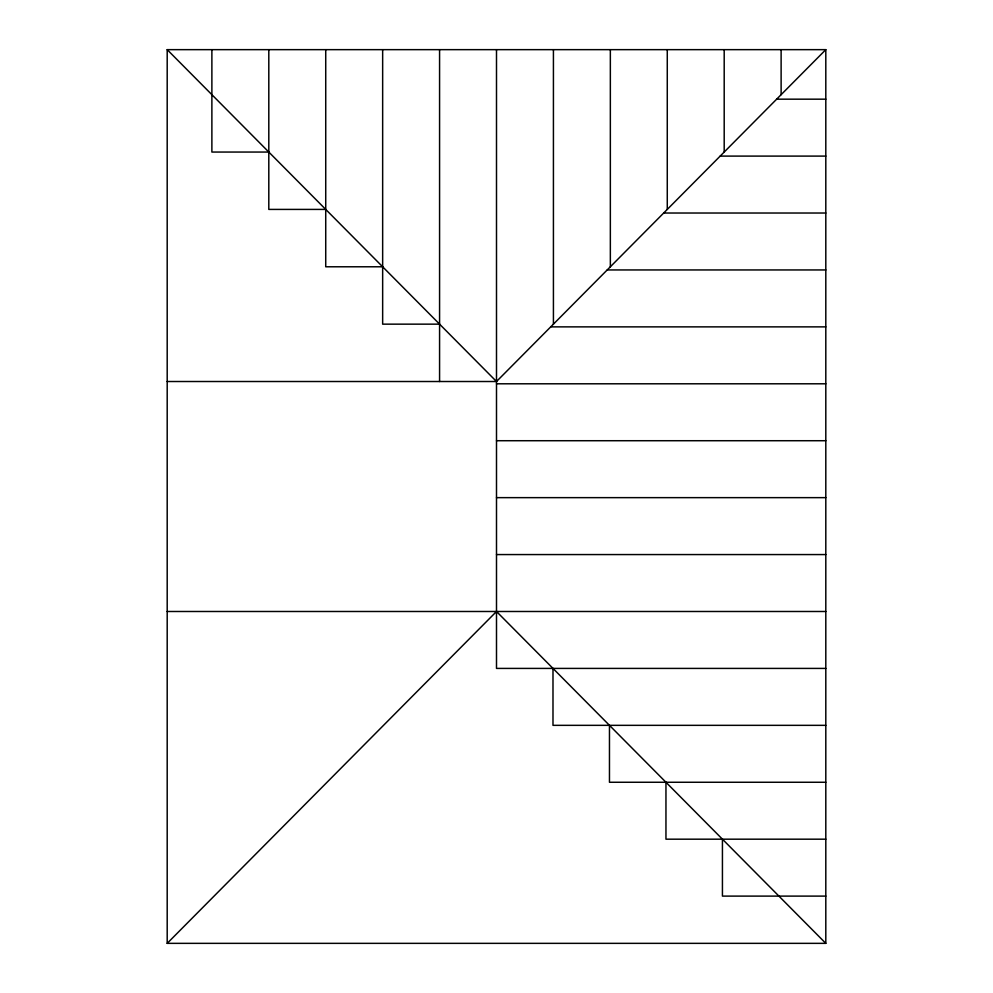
<?xml version="1.0" encoding="UTF-8"?>
<svg xmlns="http://www.w3.org/2000/svg" width="993" height="993" viewBox="0 0 993 993"><rect width="100%" height="100%" fill="white"/><g stroke="black" fill="none" stroke-linecap="round" stroke-linejoin="round"><path stroke-width="1.49" d="M167.196 381.511L496.5 381.511L825.804 49.65L167.196 49.65L167.196 943.35L825.804 943.35L825.804 49.65M167.196 943.35L496.5 611.489L825.804 943.35M776.663 99.176L825.804 99.176M268.805 152.053L211.881 152.053L211.881 49.65M720.173 156.1L825.804 156.1M325.729 209.411L268.805 209.411L268.805 49.65M663.696 213.023L825.804 213.023M382.653 266.782L325.729 266.782L325.729 49.65M607.207 269.947L825.804 269.947M439.576 324.152L382.653 324.152L382.653 49.65M550.73 326.871L825.804 326.871M496.5 383.794L825.804 383.794M496.5 440.718L825.804 440.718M496.5 497.642L825.804 497.642M496.5 554.566L825.804 554.566M167.196 611.489L825.804 611.489M825.804 668.413L496.5 668.413L496.5 49.65M825.804 725.337L552.989 725.337L552.989 668.413M825.804 782.261L609.466 782.261L609.466 725.337M825.804 839.184L665.955 839.184L665.955 782.261M825.804 896.108L722.432 896.108L722.432 839.184M167.196 49.65L496.5 381.511M781.119 49.65L781.119 94.683M724.195 49.65L724.195 152.053M667.271 49.65L667.271 209.411M610.347 49.65L610.347 266.782M553.424 49.65L553.424 324.152M439.576 49.65L439.576 381.511"/></g></svg>
